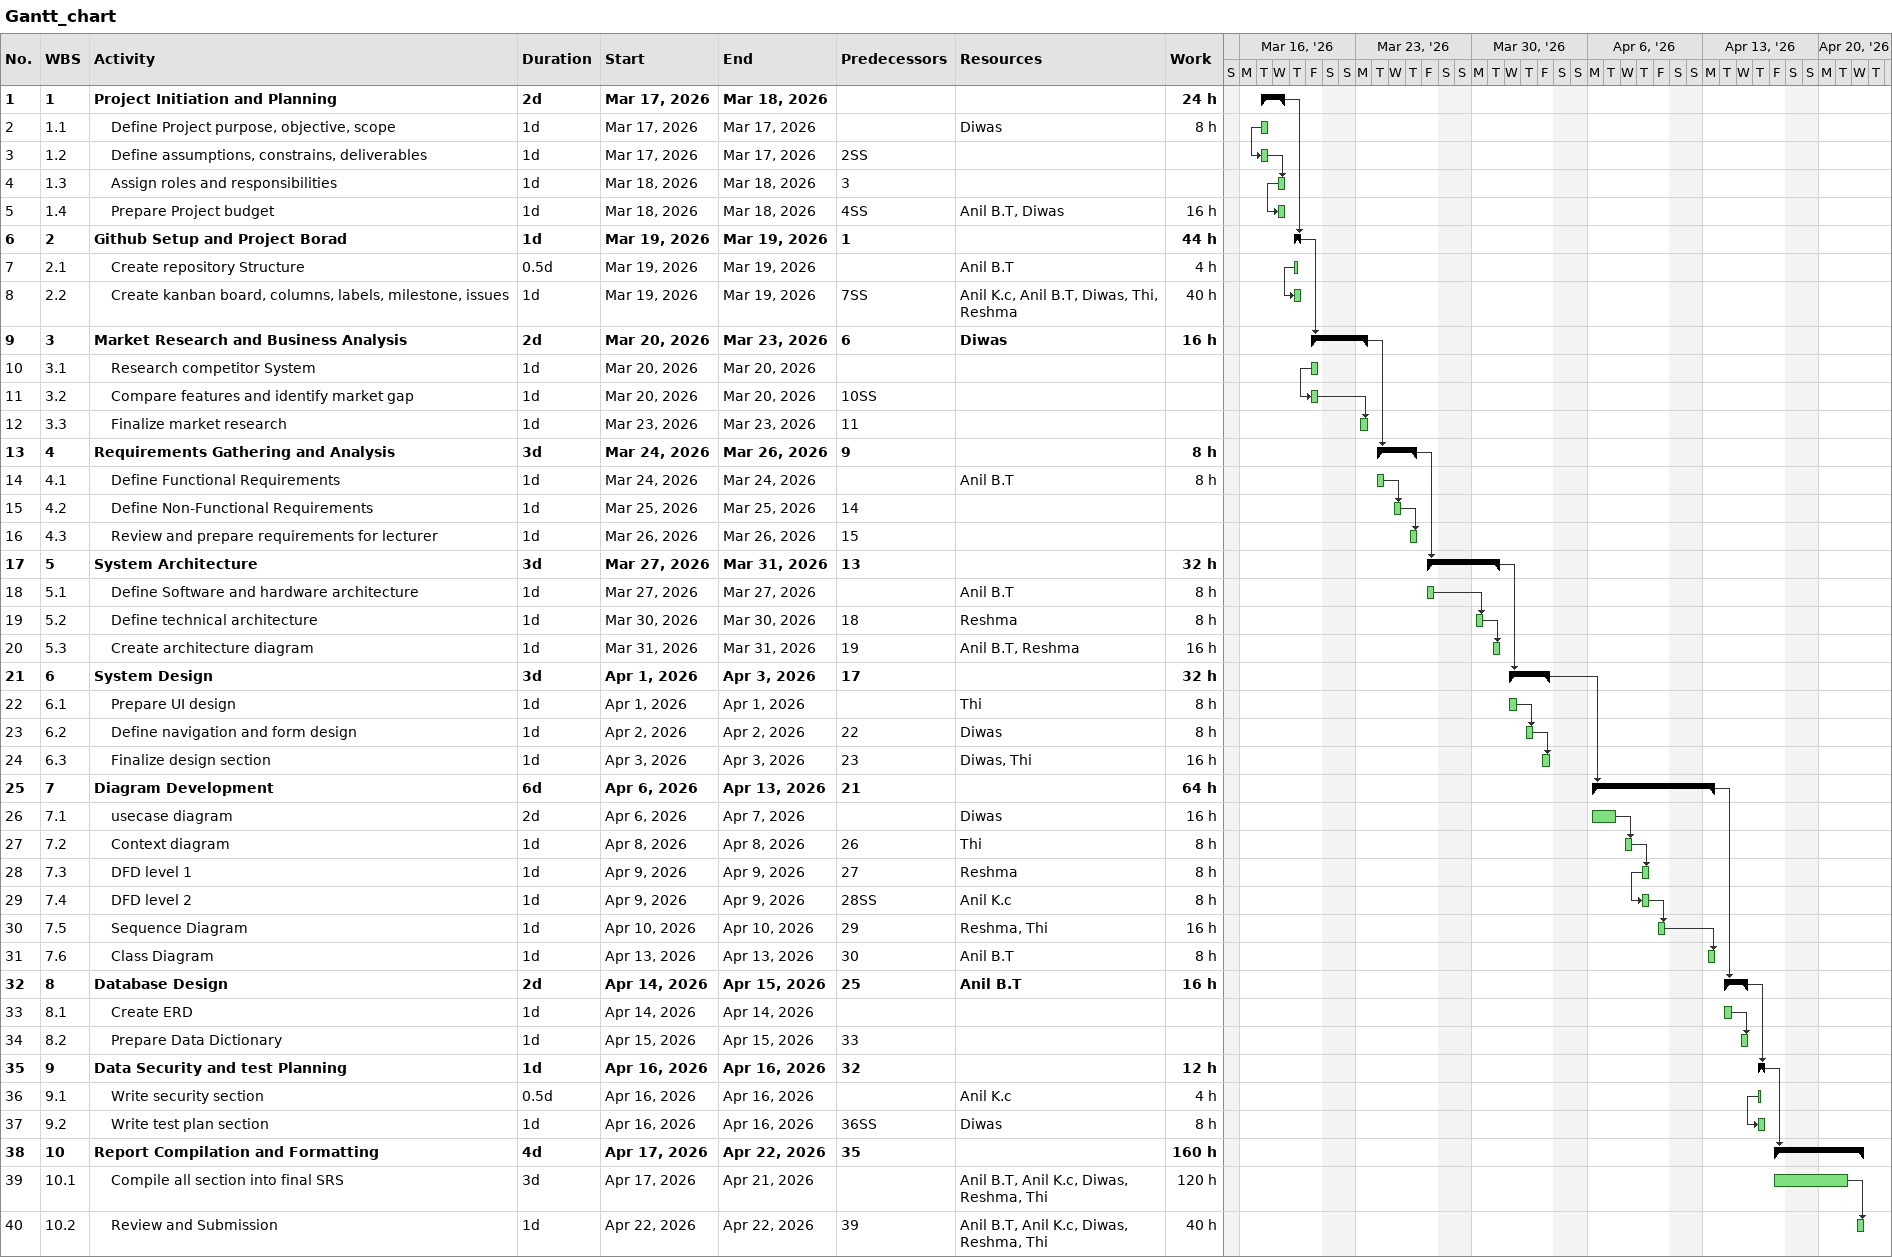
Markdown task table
Gantt_chart

| ID | WBS | Task | Duration | Start | Finish | Predecessors | Resources | Work (h) |
|---|---|---|---|---|---|---|---|---|
| 1 | 1 | **Project Initiation and Planning** | 2d | 2026-03-17 | 2026-03-18 |  |  | 24 |
| 2 | 1.1 | Define Project purpose, objective, scope | 1d | 2026-03-17 | 2026-03-17 |  | Diwas | 8 |
| 3 | 1.2 | Define assumptions, constrains, deliverables | 1d | 2026-03-17 | 2026-03-17 | 2SS |  |  |
| 4 | 1.3 | Assign roles and responsibilities | 1d | 2026-03-18 | 2026-03-18 | 3 |  |  |
| 5 | 1.4 | Prepare Project budget | 1d | 2026-03-18 | 2026-03-18 | 4SS | Anil B.T, Diwas | 16 |
| 6 | 2 | **Github Setup and Project Borad** | 1d | 2026-03-19 | 2026-03-19 | 1 |  | 44 |
| 7 | 2.1 | Create repository Structure | 0.5d | 2026-03-19 | 2026-03-19 |  | Anil B.T | 4 |
| 8 | 2.2 | Create kanban board, columns, labels, milestone, issues | 1d | 2026-03-19 | 2026-03-19 | 7SS | Anil K.c, Anil B.T, Diwas, Thi, Reshma | 40 |
| 9 | 3 | **Market Research and Business Analysis** | 2d | 2026-03-20 | 2026-03-23 | 6 | Diwas | 16 |
| 10 | 3.1 | Research competitor System | 1d | 2026-03-20 | 2026-03-20 |  |  |  |
| 11 | 3.2 | Compare features and identify market gap | 1d | 2026-03-20 | 2026-03-20 | 10SS |  |  |
| 12 | 3.3 | Finalize market research | 1d | 2026-03-23 | 2026-03-23 | 11 |  |  |
| 13 | 4 | **Requirements Gathering and Analysis** | 3d | 2026-03-24 | 2026-03-26 | 9 |  | 8 |
| 14 | 4.1 | Define Functional Requirements | 1d | 2026-03-24 | 2026-03-24 |  | Anil B.T | 8 |
| 15 | 4.2 | Define Non-Functional Requirements | 1d | 2026-03-25 | 2026-03-25 | 14 |  |  |
| 16 | 4.3 | Review and prepare requirements for lecturer | 1d | 2026-03-26 | 2026-03-26 | 15 |  |  |
| 17 | 5 | **System Architecture** | 3d | 2026-03-27 | 2026-03-31 | 13 |  | 32 |
| 18 | 5.1 | Define Software and hardware architecture | 1d | 2026-03-27 | 2026-03-27 |  | Anil B.T | 8 |
| 19 | 5.2 | Define technical architecture | 1d | 2026-03-30 | 2026-03-30 | 18 | Reshma | 8 |
| 20 | 5.3 | Create architecture diagram | 1d | 2026-03-31 | 2026-03-31 | 19 | Anil B.T, Reshma | 16 |
| 21 | 6 | **System Design** | 3d | 2026-04-01 | 2026-04-03 | 17 |  | 32 |
| 22 | 6.1 | Prepare UI design | 1d | 2026-04-01 | 2026-04-01 |  | Thi | 8 |
| 23 | 6.2 | Define navigation and form design | 1d | 2026-04-02 | 2026-04-02 | 22 | Diwas | 8 |
| 24 | 6.3 | Finalize design section | 1d | 2026-04-03 | 2026-04-03 | 23 | Diwas, Thi | 16 |
| 25 | 7 | **Diagram Development** | 6d | 2026-04-06 | 2026-04-13 | 21 |  | 64 |
| 26 | 7.1 | usecase diagram | 2d | 2026-04-06 | 2026-04-07 |  | Diwas | 16 |
| 27 | 7.2 | Context diagram | 1d | 2026-04-08 | 2026-04-08 | 26 | Thi | 8 |
| 28 | 7.3 | DFD level 1 | 1d | 2026-04-09 | 2026-04-09 | 27 | Reshma | 8 |
| 29 | 7.4 | DFD level 2 | 1d | 2026-04-09 | 2026-04-09 | 28SS | Anil K.c | 8 |
| 30 | 7.5 | Sequence Diagram | 1d | 2026-04-10 | 2026-04-10 | 29 | Reshma, Thi | 16 |
| 31 | 7.6 | Class Diagram | 1d | 2026-04-13 | 2026-04-13 | 30 | Anil B.T | 8 |
| 32 | 8 | **Database Design** | 2d | 2026-04-14 | 2026-04-15 | 25 | Anil B.T | 16 |
| 33 | 8.1 | Create ERD | 1d | 2026-04-14 | 2026-04-14 |  |  |  |
| 34 | 8.2 | Prepare Data Dictionary | 1d | 2026-04-15 | 2026-04-15 | 33 |  |  |
| 35 | 9 | **Data Security and test Planning** | 1d | 2026-04-16 | 2026-04-16 | 32 |  | 12 |
| 36 | 9.1 | Write security section | 0.5d | 2026-04-16 | 2026-04-16 |  | Anil K.c | 4 |
| 37 | 9.2 | Write test plan section | 1d | 2026-04-16 | 2026-04-16 | 36SS | Diwas | 8 |
| 38 | 10 | **Report Compilation and Formatting** | 4d | 2026-04-17 | 2026-04-22 | 35 |  | 160 |
| 39 | 10.1 | Compile all section into final SRS | 3d | 2026-04-17 | 2026-04-21 |  | Anil B.T, Anil K.c, Diwas, Reshma, Thi | 120 |
| 40 | 10.2 | Review and Submission | 1d | 2026-04-22 | 2026-04-22 | 39 | Anil B.T, Anil K.c, Diwas, Reshma, Thi | 40 |
